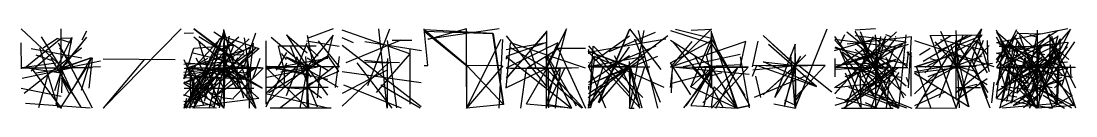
# Model space of a CAD drawing. Header units: metres. Extents: x 0 to 158, y 0 to 6.
# Drawn here: x 78.3 to 158, y 0 to 6 of the extents above; entities that cross this region are included whole.
import ezdxf

# ---------------------------------------------------------------- set-up
doc = ezdxf.new("R2010")
doc.units = ezdxf.units.M

msp = doc.modelspace()

# ---------------------------------------------------------------- linework, layer by layer
at = {"layer": 'MCD_Layer_0'}
for p, q in [((78.306751, 6), (81.450155, 3.050115)), ((81.339375, 3.1037), (81.339375, 5.994169)), ((83.240502, 5.825639), (82.885209, 5.138653)), ((90.38982, 6), (84.506751, 0)), ((90.627797, 5.68279), (91.332255, 5.694618)), ((93.617586, 5.677062), (91.332255, 0.017556)), ((91.352398, 6), (95.137291, 3.112405)), ((94.374528, 3.75939), (91.364318, 6)), ((93.623315, 5.852622), (92.121167, 0.503026)), ((92.866374, 5.765027), (95.137291, 4.275075)), ((93.617586, 5.638808), (93.623315, 5.955001)), ((95.137106, 0.744745), (93.623315, 5.904366)), ((93.63505, 5.798291), (93.634958, 1.855671)), ((96.003357, 5.68279), (95.112897, 3.033587)), ((101.871143, 6), (99.919215, 5.269767)), ((107.679215, 4.106163), (102.566691, 5.907707)), ((104.500156, 1.71509), (106.163625, 6)), ((105.964125, 0), (105.32433, 5.986547)), ((109.015351, 3.215258), (108.746876, 6)), ((111.993547, 3.196722), (108.746876, 5.933076)), ((108.746876, 5.83074), (111.962036, 3.196722)), ((108.746876, 5.83074), (113.959988, 5.658163)), ((113.947501, 5.658163), (108.753022, 5.933076)), ((114.405039, 6), (109.015351, 5.213209)), ((111.943598, 5.993854), (109.015351, 5.200722)), ((111.943598, 3.246671), (111.943598, 5.993854)), ((114.746876, 0.268475), (113.947598, 5.658163)), ((113.960085, 5.658163), (114.746876, 0.268475)), ((117.974269, 5.699275), (114.952512, 2.26879)), ((117.979905, 5.79037), (114.964338, 2.26879)), ((117.979998, 0.314491), (119.50552, 6)), ((119.493694, 6), (117.979998, 3.027393)), ((119.50552, 6), (117.979998, 3.027393)), ((117.991361, 5.83638), (117.991638, 1.58733)), ((121.92609, 0.454668), (124.269627, 5.959004)), ((124.269627, 5.959004), (121.943972, 0.454668)), ((122.711295, 4.28691), (126.229836, 5.740991)), ((124.26373, 6), (126.619442, 2.920623)), ((124.26373, 0), (125.373956, 5.862173)), ((126.394772, 0.005992), (124.942593, 5.862173)), ((127.352641, 5.868826), (130.449415, 4.879158)), ((130.44365, 6), (127.538534, 3.11473)), ((130.44951, 5.277123), (127.739832, 5.943863)), ((130.461607, 5.942162), (128.91303, 5.874023)), ((130.44365, 1.693548), (130.448848, 5.837733)), ((130.44365, 5.695691), (130.461512, 5.277123)), ((130.44951, 5.700416), (130.449415, 5.277123)), ((130.44951, 5.695691), (132.396996, 0)), ((136.779207, 0), (139.194518, 6)), ((140.668986, 5.77972), (143.988786, 3.08533)), ((140.79341, 2.315384), (144.430944, 5.779814)), ((142.901858, 3.07941), (141.28998, 5.823419)), ((142.835511, 6), (141.295712, 5.902735)), ((141.680733, 5.788648), (143.605458, 1.121981)), ((147.74135, 5.824806), (148.918476, 3.138747)), ((148.912441, 5.885151), (149.162254, 0.0182)), ((148.91838, 0), (150.880193, 6)), ((148.961484, 3.138747), (150.874158, 6)), ((155.12587, 3.079989), (151.973694, 5.745653)), ((151.973694, 5.745653), (154.301544, 1.870195)), ((157.369502, 6), (151.979521, 4.94304)), ((152.954049, 3.684275), (151.979615, 5.905818)), ((156.599504, 5.847354), (152.172021, 3.079989)), ((152.184052, 3.383683), (153.51961, 5.955071)), ((153.519516, 5.795563), (156.984503, 2.472695)), ((153.51961, 5.676661), (155.264041, 5.614249)), ((155.053682, 5.637936), (154.289513, 1.870195)), ((155.053682, 3.448444), (155.071259, 5.909954)), ((155.12587, 3.079989), (155.053682, 5.637936)), ((155.053682, 4.619983), (156.016743, 5.600338)), ((157.562001, 5.968418), (155.059604, 3.079989)), ((155.071353, 1.177178), (155.071447, 5.662938)), ((155.906488, 5.588307), (157.942112, 1.545916)), ((156.599598, 4.043049), (157.574032, 5.968418)), ((78.330444, 2.979593), (78.312397, 4.944949)), ((78.578288, 3.050207), (81.339375, 5.283398)), ((79.828801, 5.394364), (81.345205, 3.032623)), ((79.970585, 4.566427), (81.048218, 5.289136)), ((82.125202, 5.324675), (81.004535, 3.038361)), ((81.004535, 5.289136), (82.125202, 4.945597)), ((81.114575, 4.945412), (83.674461, 0.029523)), ((83.252348, 5.36771), (81.203051, 2.807823)), ((81.339375, 5.283398), (82.125202, 5.324675)), ((83.252163, 5.36771), (81.345205, 3.032623)), ((82.127053, 5.352162), (81.724191, 3.316469)), ((93.623223, 5.552691), (90.595549, 2.228136)), ((93.623408, 5.413537), (90.595549, 0.037976)), ((90.595641, 0.929822), (94.380164, 5.049942)), ((90.595641, 1.898729), (95.894048, 4.799815)), ((90.797998, 0.005729), (93.323939, 5.304227)), ((95.13147, 2.175375), (91.364225, 5.366597)), ((91.742604, 5.428967), (93.623408, 4.253915)), ((91.742789, 5.005683), (93.244937, 0.171957)), ((92.866466, 4.105706), (94.392084, 5.049942)), ((93.617586, 5.413537), (96.272611, 4.523077)), ((93.664895, 3.027766), (93.617586, 4.94359)), ((93.623223, 5.000416), (93.623315, 2.141003)), ((93.623315, 5.100485), (93.634958, 3.027766)), ((93.623315, 4.970848), (93.63505, 0.461908)), ((94.013521, 5.450219), (93.623408, 3.027766)), ((94.013613, 5.444768), (93.623408, 3.027766)), ((94.001786, 5.444768), (93.623408, 3.027766)), ((94.758543, 5.367244), (93.623408, 4.420051)), ((93.623408, 3.442088), (95.527496, 5.232802)), ((95.639762, 2.276646), (95.182382, 5.316147)), ((95.639762, 3.033587), (95.850342, 4.925757)), ((96.795635, 5.092951), (96.795825, 0.309784)), ((97.186058, 5.372806), (99.919215, 3.073633)), ((98.351515, 5.557056), (99.919119, 4.172844)), ((98.357234, 0.951944), (99.919119, 4.937487)), ((98.357425, 5.555817), (99.919215, 3.12339)), ((99.863454, 5.093428), (102.318185, 4.691089)), ((101.883248, 5.528365), (99.919215, 3.12339)), ((99.919215, 5.489666), (100.309543, 3.415731)), ((100.745243, 5.093618), (102.318185, 3.129395)), ((101.474905, 3.955423), (101.883439, 5.528365)), ((103.421003, 4.935134), (102.553446, 5.322661)), ((106.978308, 5.132339), (102.84211, 3.423715)), ((108.546876, 4.346021), (104.262071, 5.008239)), ((105.964125, 5.125873), (106.653039, 0.019814)), ((106.341328, 5.132339), (107.825842, 5.132339)), ((111.943598, 0), (114.577616, 5.213112)), ((114.405039, 0.006146), (114.679953, 5.200624)), ((114.946876, 5.460635), (117.991823, 1.648861)), ((118.845403, 4.937068), (114.946969, 3.033214)), ((114.946969, 1.519517), (115.262014, 4.925242)), ((114.95205, 4.435212), (117.979998, 4.963953)), ((117.991823, 4.958594), (114.952604, 3.898526)), ((120.946876, 3.033121), (115.261367, 4.937068)), ((117.974269, 4.926905), (117.979998, 3.973454)), ((117.974269, 3.027393), (118.846881, 4.925242)), ((121.152869, 4.22708), (127.009049, 5.247895)), ((124.26373, 5.454494), (121.576052, 3.524533)), ((127.146876, 5.472566), (124.0675, 3.122751)), ((126.607362, 0.429176), (124.671409, 5.213653)), ((130.516231, 3.096774), (127.346876, 5.115234)), ((133.042567, 5.05012), (127.346876, 3.102728)), ((128.963686, 5.038117), (127.346876, 3.102728)), ((133.047292, 5.038023), (127.346876, 3.102728)), ((127.352736, 3.43142), (130.44951, 5.116463)), ((130.44365, 1.548387), (127.539101, 5.038117)), ((128.901217, 1.616148), (130.461607, 5.277123)), ((130.461607, 4.879158), (130.062224, 4.000347)), ((130.461512, 4.879158), (130.449321, 3.096774)), ((130.44951, 5.277123), (130.44951, 3.096774)), ((130.44951, 4.879158), (132.96545, 0.962733)), ((133.35283, 0.191658), (130.461607, 5.277123)), ((132.623999, 3.102634), (133.047292, 5.038023)), ((133.559021, 3.117193), (133.97394, 5.077687)), ((136.848589, 3.220284), (134.357901, 5.487298)), ((136.791786, 3.220284), (134.357901, 5.487298)), ((134.76653, 4.850966), (138.389447, 1.674512)), ((136.773114, 4.830426), (135.227342, 0.823645)), ((136.773114, 3.295759), (136.773114, 4.830426)), ((139.750275, 4.35429), (142.835417, 5.259844)), ((144.904208, 4.829433), (139.750275, 1.545625)), ((145.292893, 4.817404), (139.750275, 3.08533)), ((140.525954, 4.361056), (139.756195, 5.429283)), ((139.756195, 5.222911), (144.387245, 4.60436)), ((144.579708, 0), (139.756195, 5.153933)), ((139.756195, 1.079128), (143.232466, 4.941265)), ((140.141028, 4.757072), (140.526048, 5.569683)), ((140.570687, 0.005827), (142.672557, 5.406729)), ((145.555556, 5.394888), (140.702535, 4.829433)), ((140.872256, 3.470163), (145.168845, 5.009961)), ((145.157004, 1.659243), (141.295806, 4.93713)), ((141.2959, 5.501269), (145.157098, 5.013908)), ((141.680733, 5.438211), (142.835605, 3.07941)), ((141.680827, 1.117282), (143.617393, 5.447514)), ((142.829685, 5.231369), (142.835417, 5.538765)), ((142.829685, 5.388967), (142.938321, 3.097265)), ((144.375216, 5.29922), (142.835511, 3.448642)), ((143.220437, 5.41857), (142.835605, 3.07941)), ((145.144881, 3.188046), (142.84754, 5.239357)), ((142.901858, 3.07941), (143.599537, 5.20515)), ((143.599537, 5.562917), (144.002319, 5.430881)), ((144.354635, 5.394888), (144.409048, 5.406823)), ((145.139242, 5.542618), (144.567679, 0)), ((145.332269, 1.545531), (145.54879, 5.394888)), ((145.773694, 5.106499), (151.773694, 3.144686)), ((149.800674, 5.498843), (146.43903, 3.536934)), ((146.564319, 2.674181), (148.930545, 4.790977)), ((150.487658, 5.109852), (146.564415, 3.080892)), ((146.950724, 5.500279), (150.892358, 5.555548)), ((146.956759, 5.500279), (148.930641, 0)), ((148.986006, 3.138747), (147.343067, 5.006785)), ((147.353125, 4.726225), (148.516937, 5.498747)), ((150.096368, 5.498843), (147.558971, 4.321621)), ((149.431511, 5.498843), (147.644317, 0.79053)), ((147.735411, 5.201424), (150.880097, 4.447581)), ((148.986006, 3.138747), (148.520098, 4.812242)), ((148.854586, 5.106308), (151.329242, 1.183065)), ((148.912441, 4.708121), (150.880959, 5.498651)), ((148.912441, 3.212312), (148.912441, 5.100465)), ((150.880001, 5.555548), (148.918476, 3.138747)), ((150.975118, 5.106403), (150.221274, 3.144782)), ((150.487849, 5.107265), (151.272345, 4.02698)), ((151.446007, 2.752343), (150.585935, 5.511008)), ((151.273973, 5.118664), (151.329242, 3.144782)), ((151.973694, 4.171163), (156.804035, 4.915688)), ((151.979521, 3.669048), (153.519516, 5.566407)), ((151.979615, 1.764828), (153.326922, 5.36902)), ((152.942018, 3.684275), (151.979615, 5.359432)), ((151.979615, 3.427672), (152.942018, 5.149732)), ((155.637008, 4.028668), (151.979615, 4.94304)), ((152.181984, 4.81831), (157.21648, 3.08591)), ((152.237158, 4.830341), (157.21648, 3.08591)), ((153.519516, 5.050757), (152.376551, 0.464517)), ((152.438211, 3.085816), (156.61304, 5.407839)), ((152.749613, 0.492903), (153.712015, 4.932888)), ((156.587567, 0.775919), (152.949537, 4.81831)), ((153.338954, 5.36902), (155.059604, 3.079989)), ((157.369502, 4.977441), (153.519516, 4.531535)), ((153.51961, 5.050757), (154.109045, 4.387724)), ((153.723952, 5.501457), (155.059604, 1.985337)), ((154.283685, 0.20829), (156.792004, 5.242786)), ((156.611536, 4.90845), (154.289513, 0.788232)), ((157.879512, 5.02284), (154.446389, 0.005828)), ((154.493761, 5.543942), (155.059604, 5.370242)), ((155.053682, 4.063446), (156.792004, 4.915688)), ((155.059416, 4.939186), (155.059416, 2.188458)), ((156.599504, 5.467243), (155.45654, 1.182818)), ((156.014769, 3.085816), (156.03714, 5.395808)), ((156.03714, 4.81831), (156.889381, 3.08591)), ((157.973694, 0.005828), (156.144856, 5.407839)), ((156.144856, 4.830341), (156.889381, 3.08591)), ((156.593677, 0.263465), (156.804035, 5.242786)), ((157.381533, 4.977441), (156.599504, 3.535483)), ((78.545804, 1.142972), (82.880489, 4.554765)), ((82.885209, 3.780043), (79.070645, 4.477303)), ((80.610742, 4.105073), (79.070645, 2.791165)), ((80.610742, 3.595595), (79.449723, 4.008453)), ((81.097916, 0.02943), (79.723944, 4.55458)), ((82.315204, 3.062146), (81.223319, 4.55458)), ((81.339375, 3.1037), (81.339375, 4.572627)), ((90.58982, 2.228136), (91.352398, 4.525479)), ((90.755678, 3.033495), (95.690305, 4.559021)), ((91.263417, 1.152876), (96.018788, 4.547471)), ((95.822622, 3.033587), (91.301116, 4.168723)), ((91.364318, 4.525479), (94.380349, 4.754909)), ((91.730869, 0.598291), (95.149026, 4.201063)), ((96.284438, 4.523077), (91.731054, 0.598291)), ((93.623408, 4.253915), (92.499638, 0.045461)), ((92.860645, 4.105706), (95.149026, 4.021806)), ((93.617586, 3.098729), (93.617586, 4.541649)), ((93.68855, 3.027766), (93.617586, 4.253915)), ((93.68855, 3.027766), (93.617586, 4.253915)), ((93.63505, 1.818619), (93.623223, 4.420051)), ((93.623315, 4.472534), (95.893955, 0.349919)), ((93.664895, 3.027766), (94.374528, 4.754909)), ((94.864895, 3.411966), (96.034588, 4.547471)), ((98.35752, 4.205252), (97.576577, 2.874704)), ((98.131616, 3.129299), (97.759398, 4.703099)), ((100.587777, 4.690994), (97.77055, 4.690994)), ((98.35752, 3.678047), (97.967001, 4.128426)), ((99.282203, 3.129299), (98.648908, 4.690899)), ((99.91321, 4.685084), (100.745243, 3.1415)), ((99.91321, 4.685084), (100.745243, 3.922347)), ((99.91321, 4.685084), (100.745243, 3.922347)), ((99.91321, 4.685084), (100.745243, 3.1415)), ((108.527062, 0.094275), (102.566691, 4.734905)), ((107.679215, 4.111586), (105.116279, 1.194598)), ((107.67275, 4.431432), (107.679215, 0.295234)), ((117.974269, 3.027393), (115.261367, 4.558644)), ((116.534207, 3.044855), (118.92033, 4.546264)), ((117.215666, 3.033029), (116.732842, 4.558551)), ((120.25045, 0.148561), (117.991823, 4.074619)), ((118.845403, 4.558644), (120.946876, 0.005728)), ((118.846881, 4.546818), (120.946876, 4.546818)), ((121.146876, 0.193091), (124.269532, 4.634474)), ((124.31243, 3.116853), (121.146876, 4.275591)), ((121.146876, 4.274449), (125.061016, 0.00019)), ((124.269627, 3.080138), (121.152678, 4.275591)), ((121.164854, 4.439956), (121.152774, 4.119881)), ((121.164759, 4.704482), (124.269627, 1.147513)), ((121.482455, 4.693067), (121.191297, 0.005897)), ((125.266758, 0.797286), (121.545329, 4.681178)), ((126.244199, 4.693353), (122.540272, 3.122751)), ((132.623999, 4.070376), (128.309042, 3.11473)), ((130.461607, 2.453093), (130.062318, 4.000347)), ((136.773114, 0.017788), (136.454899, 4.031448)), ((136.773114, 4.145153), (136.791786, 0)), ((136.779207, 3.220284), (137.578185, 4.039507)), ((136.779305, 4.145153), (136.791786, 0)), ((139.756101, 1.119726), (142.835511, 4.424208)), ((145.157004, 3.318391), (139.756195, 4.533972)), ((142.829685, 4.234189), (139.781193, 3.097265)), ((139.787114, 4.636782), (143.403879, 3.085236)), ((139.951102, 3.085236), (142.211134, 4.636782)), ((141.674906, 0.910347), (140.153057, 4.441124)), ((142.829685, 0.769852), (140.279736, 4.240015)), ((140.316951, 4.252044), (143.641451, 1.930552)), ((141.295806, 4.466028), (142.450585, 3.405789)), ((143.168469, 2.31529), (141.759297, 4.624941)), ((144.284247, 4.636876), (142.475019, 0.005827)), ((142.829685, 0), (144.973186, 4.63697)), ((145.313192, 4.252044), (145.181155, 3.08533)), ((145.192433, 4.252044), (145.548226, 3.855183)), ((145.524168, 0.918711), (145.529995, 4.238511)), ((148.410134, 4.125449), (145.8986, 0.005939)), ((148.912441, 4.119606), (145.8986, 3.156947)), ((145.8986, 3.144686), (148.912441, 4.119606)), ((146.956759, 4.518463), (146.171976, 4.018168)), ((148.912441, 3.18779), (148.912441, 4.119606)), ((148.918476, 3.997286), (149.702875, 3.655997)), ((149.8933, 0.124906), (148.930641, 4.570092)), ((150.095314, 4.675458), (151.272536, 2.679162)), ((150.343786, 3.536934), (151.429723, 4.726321)), ((155.12587, 3.079989), (151.973694, 4.171163)), ((151.979615, 0.733152), (155.252009, 4.613873)), ((151.986101, 0.775825), (152.466597, 4.625811)), ((152.761926, 4.252843), (151.986101, 3.085816)), ((155.059604, 4.639346), (152.184052, 4.660024)), ((153.260281, 4.625717), (152.237158, 0.017859)), ((152.521772, 1.750352), (156.906582, 4.625905)), ((155.053682, 0), (152.706845, 4.240812)), ((155.053682, 3.08591), (153.257273, 4.060344)), ((155.422138, 4.63756), (153.822082, 3.085722)), ((153.959031, 1.36526), (157.342713, 4.625905)), ((154.097014, 4.387724), (155.059604, 3.079989)), ((156.804035, 4.196823), (154.289607, 0.788232)), ((154.301544, 4.041075), (155.05951, 1.985337)), ((155.053682, 4.619983), (156.016743, 3.097848)), ((155.053682, 3.152176), (155.053682, 4.619983)), ((155.053682, 3.152176), (155.053682, 4.619983)), ((155.053682, 4.619983), (157.821048, 0.198327)), ((155.12587, 3.079989), (155.053682, 4.063446)), ((155.264041, 4.613873), (155.059604, 3.079989)), ((156.611254, 4.043049), (155.071541, 3.052167)), ((156.361418, 4.625905), (157.440937, 3.675345)), ((80.965942, 3.394024), (78.383659, 3.057611)), ((82.855686, 0.08135), (80.586957, 3.778563)), ((83.59015, 3.818451), (81.356959, 3.032623)), ((81.386759, 3.032623), (83.59015, 3.818451)), ((82.103176, 3.124801), (84.306751, 3.570422)), ((83.59015, 3.818451), (82.115115, 1.302803)), ((82.873178, 1.359812), (83.595888, 3.818451)), ((83.445404, 1.52205), (83.701115, 3.79661)), ((84.506751, 3.727007), (89.945205, 3.675243)), ((87.621603, 3.714759), (84.506751, 0)), ((90.595457, 0.237099), (93.623223, 3.581058)), ((90.595549, 3.687503), (92.109432, 0.208177)), ((93.623315, 3.442088), (90.607376, 3.290275)), ((90.761777, 3.423793), (96.034588, 3.033587)), ((91.109294, 3.033495), (92.422946, 3.790344)), ((93.617586, 0), (91.519642, 3.790344)), ((93.617586, 2.270825), (94.695526, 3.802264)), ((93.617586, 3.098729), (93.617586, 3.784708)), ((93.617586, 3.098729), (93.617586, 3.784708)), ((93.617586, 3.630769), (93.623315, 0.273227)), ((93.635142, 3.581058), (93.62313, 3.027766)), ((93.623223, 0.742342), (93.623315, 3.801894)), ((93.623223, 2.368676), (93.623223, 3.365858)), ((93.623315, 3.78286), (93.634958, 0.165858)), ((93.634773, 3.630769), (93.623315, 0.273227)), ((93.63505, 3.433957), (94.391899, 3.75939)), ((94.843736, 3.423701), (96.04004, 0.005821)), ((95.389635, 3.790529), (95.344729, 0.774498)), ((95.829183, 2.288381), (96.354847, 3.790529)), ((96.78982, 1.134383), (99.5286, 3.495607)), ((98.357425, 3.40067), (96.79573, 0.07492)), ((96.795825, 2.953437), (101.480719, 3.790522)), ((97.024684, 1.177181), (101.50045, 3.910242)), ((99.962013, 3.12339), (98.351515, 3.865442)), ((98.357329, 3.865442), (99.919119, 3.12339)), ((102.261662, 1.57666), (98.357425, 3.797957)), ((100.694057, 0.072442), (99.138272, 3.891655)), ((99.783196, 3.909956), (100.008147, 0.006005)), ((99.986414, 3.12339), (99.91321, 3.328324)), ((99.91321, 3.245397), (99.92541, 3.12339)), ((99.91321, 3.147791), (99.91321, 3.245397)), ((99.91321, 3.245397), (99.92541, 3.12339)), ((99.91321, 3.147791), (99.91321, 3.245397)), ((99.91321, 3.245397), (99.92541, 3.12339)), ((99.91321, 3.147791), (99.91321, 3.245397)), ((99.91321, 3.245397), (99.92541, 3.12339)), ((99.91321, 3.245397), (99.92541, 3.12339)), ((99.91321, 3.147791), (99.91321, 3.245397)), ((99.91321, 3.196594), (99.91321, 3.12339)), ((100.035217, 3.13559), (99.91321, 3.196594)), ((99.91321, 3.196594), (99.91321, 1.561695)), ((99.91321, 3.196594), (99.91321, 3.12339)), ((100.035217, 3.13559), (99.91321, 3.196594)), ((99.91321, 3.147791), (99.91321, 3.196594)), ((100.035217, 3.13559), (99.91321, 3.196594)), ((99.91321, 3.196594), (99.91321, 3.12339)), ((99.91321, 3.196594), (99.92541, 3.12339)), ((101.49292, 2.823518), (99.919119, 3.778131)), ((99.986414, 3.12339), (101.474905, 3.955423)), ((101.48091, 3.955423), (102.273862, 2.778528)), ((102.059587, 1.567604), (102.345637, 3.910242)), ((106.044217, 3.417249), (102.546876, 0.142142)), ((103.656689, 3.42361), (106.308582, 0.006466)), ((106.044217, 3.417249), (104.255501, 3.616748)), ((104.275211, 3.515591), (105.970591, 3.417249)), ((105.964125, 3.550735), (105.977474, 3.417249)), ((105.964125, 3.443946), (105.964125, 3.550735)), ((105.964125, 3.550735), (105.977474, 3.417249)), ((106.097611, 3.430598), (105.964125, 3.497341)), ((105.964125, 3.497341), (105.964125, 0)), ((106.044217, 3.430598), (105.964125, 3.470643)), ((106.062467, 3.423715), (105.964125, 3.443946)), ((106.892898, 3.423819), (105.964125, 3.443946)), ((105.970487, 3.761706), (105.970591, 3.417249)), ((105.970591, 3.417249), (105.990822, 3.417249)), ((105.970591, 3.417249), (105.990822, 3.417249)), ((105.977474, 3.417249), (106.044217, 3.417249)), ((105.990822, 3.417249), (106.097611, 3.430598)), ((109.015351, 3.202771), (108.746876, 3.202868)), ((111.943598, 3.271645), (111.956085, 3.196722)), ((111.943598, 3.221697), (111.943598, 3.271645)), ((111.943598, 3.271645), (111.956085, 3.196722)), ((111.943598, 3.221697), (111.943598, 3.271645)), ((112.018521, 3.209209), (111.943598, 3.246671)), ((112.018521, 3.209209), (111.943598, 3.246671)), ((111.943598, 3.246671), (111.943598, 0)), ((114.405039, 3.202868), (111.943598, 3.221697)), ((114.405039, 3.202868), (111.943598, 3.221697)), ((114.577616, 3.21516), (111.943598, 3.196722)), ((114.679953, 3.202673), (111.943598, 0)), ((111.949549, 3.196722), (111.943598, 3.196722)), ((111.949744, 3.196722), (111.968573, 3.196722)), ((111.962134, 0), (111.949744, 3.196722)), ((111.949744, 3.196722), (111.968573, 3.196722)), ((111.956085, 3.196722), (111.993547, 3.196722)), ((111.968573, 3.196722), (112.018521, 3.209209)), ((111.968573, 3.196722), (112.018521, 3.209209)), ((111.993547, 3.196722), (114.74073, 0.268475)), ((114.96443, 3.968003), (114.952604, 3.709591)), ((114.952697, 3.898526), (119.883944, 0.000092)), ((118.021572, 3.027393), (117.974269, 3.900005)), ((118.045224, 3.027393), (117.974269, 3.203486)), ((117.979905, 3.973454), (117.979443, 2.802704)), ((117.991731, 3.973454), (117.979443, 3.027393)), ((117.979998, 3.973454), (117.979443, 3.027393)), ((119.872118, 0.000092), (117.98009, 3.900005)), ((124.336781, 3.116853), (121.146876, 3.18981)), ((121.60221, 3.914139), (121.147066, 0.005992)), ((125.421326, 3.914139), (121.147066, 3.122846)), ((125.422467, 3.901964), (121.147066, 0.785206)), ((121.601544, 3.901964), (121.147066, 3.122846)), ((121.152774, 1.97343), (124.269532, 3.978725)), ((121.152774, 3.47022), (121.152774, 3.452528)), ((126.870366, 1.564419), (121.60221, 3.914139)), ((126.360529, 3.902059), (121.607251, 1.966106)), ((125.04884, 0.202318), (123.112982, 3.966835)), ((124.26373, 3.238606), (124.275905, 3.116853)), ((124.26373, 3.141204), (124.26373, 3.238606)), ((124.26373, 3.141204), (124.26373, 3.238606)), ((124.26373, 3.238606), (124.275905, 3.116853)), ((124.26373, 3.141204), (124.26373, 3.238606)), ((124.385482, 3.129029), (124.26373, 3.189905)), ((124.26373, 3.189905), (124.26373, 0)), ((124.385482, 3.129029), (124.26373, 3.189905)), ((124.26373, 3.189905), (124.275905, 3.116853)), ((124.385482, 3.129029), (124.26373, 3.189905)), ((124.26373, 3.189905), (124.26373, 0)), ((124.385482, 3.129029), (124.26373, 3.189905)), ((124.26373, 3.189905), (124.275905, 3.116853)), ((124.26373, 3.141204), (124.26373, 3.189905)), ((124.281422, 1.270312), (124.269532, 3.537279)), ((128.901028, 1.021799), (127.352641, 3.43142)), ((128.963686, 3.102634), (132.623999, 3.296182)), ((131.348451, 0.005859), (129.205338, 3.876733)), ((130.44365, 3.145161), (130.44365, 3.290323)), ((130.44365, 3.217742), (130.455747, 3.096774)), ((130.44365, 3.120968), (130.44365, 3.217742)), ((130.44365, 3.217742), (130.455747, 3.096774)), ((130.44365, 3.217742), (130.455747, 3.096774)), ((130.44365, 3.217742), (130.455747, 3.096774)), ((130.44365, 3.120968), (130.44365, 3.217742)), ((130.449415, 2.378056), (130.449321, 3.281061)), ((132.623999, 3.876827), (133.289606, 0.017956)), ((133.55283, 3.226475), (136.773114, 3.245442)), ((133.55283, 3.226475), (136.773114, 3.245442)), ((133.55283, 3.226475), (136.773114, 3.245442)), ((133.55283, 2.421404), (133.887654, 3.226377)), ((133.570618, 2.902069), (136.779207, 3.220284)), ((138.403796, 1.616333), (133.886376, 3.238956)), ((134.357901, 1.004668), (136.791786, 3.220284)), ((136.823431, 3.220284), (134.357901, 1.004668)), ((134.363896, 3.503612), (136.779305, 3.220284)), ((138.389349, 1.674512), (134.376475, 3.503612)), ((134.557498, 3.226377), (136.773114, 3.220284)), ((134.557498, 3.226377), (136.773114, 3.220284)), ((135.227342, 0.811066), (137.056442, 3.629011)), ((136.848589, 3.220284), (135.968043, 0.334824)), ((135.974136, 0.131296), (136.779207, 3.220284)), ((136.773114, 3.220284), (136.773114, 3.640607)), ((136.773114, 3.346076), (136.785693, 3.220284)), ((136.773114, 3.245442), (136.773114, 3.346076)), ((136.773114, 3.346076), (136.785693, 3.220284)), ((136.898906, 3.232863), (136.773114, 3.295759)), ((136.898906, 3.232863), (136.773114, 3.295759)), ((136.773114, 3.295759), (136.773114, 3.220284)), ((136.773114, 3.245442), (136.773114, 3.295759)), ((136.773114, 3.295759), (136.785693, 3.220284)), ((136.773114, 3.245442), (136.773114, 3.295759)), ((136.848589, 3.232863), (136.773114, 3.270601)), ((136.773114, 3.270601), (136.773114, 0.805071)), ((139.040128, 3.238956), (136.773114, 3.220284)), ((136.773114, 3.220284), (137.697983, 3.226377)), ((139.040128, 3.226377), (136.773114, 0.805071)), ((136.791786, 3.220284), (136.773114, 3.220284)), ((136.779305, 3.220284), (137.193437, 3.942902)), ((136.779305, 3.220284), (136.798273, 3.220284)), ((136.779305, 3.220284), (136.798273, 3.220284)), ((136.779305, 3.220284), (136.798273, 3.220284)), ((136.785693, 3.220284), (136.848589, 3.220284)), ((136.785693, 3.220284), (136.823431, 3.220284)), ((136.798273, 3.220284), (136.898906, 3.232863)), ((136.798273, 3.220284), (136.898906, 3.232863)), ((136.798273, 3.220284), (136.848589, 3.232863)), ((137.056442, 3.226475), (139.550275, 1.226279)), ((138.630517, 3.226475), (137.697983, 3.226377)), ((139.756007, 3.282492), (142.847446, 3.43276)), ((139.76813, 3.756884), (139.756195, 2.370454)), ((144.375216, 3.69251), (140.525954, 2.373649)), ((140.526048, 0.529462), (143.99029, 3.23588)), ((142.829685, 1.924631), (140.867557, 3.867118)), ((142.835605, 0.752467), (141.295806, 3.742693)), ((141.307835, 3.40889), (142.835605, 3.07941)), ((142.901858, 3.07941), (142.059832, 3.904896)), ((142.901858, 3.07941), (142.059832, 3.434358)), ((142.829685, 3.151583), (142.829685, 3.849262)), ((142.829685, 3.199699), (142.841714, 3.07941)), ((142.829685, 3.103468), (142.829685, 3.199699)), ((142.829685, 3.199699), (142.841714, 3.07941)), ((142.829685, 3.103468), (142.829685, 3.199699)), ((142.829685, 3.199699), (142.841714, 3.07941)), ((142.829685, 3.103468), (142.829685, 3.199699)), ((142.829685, 3.199699), (142.841714, 3.07941)), ((142.829685, 3.103468), (142.829685, 3.199699)), ((142.829685, 3.103468), (142.829685, 3.199699)), ((142.829685, 3.199699), (142.841714, 3.07941)), ((142.829685, 3.103468), (142.829685, 3.199699)), ((142.829685, 3.199699), (142.841714, 3.07941)), ((142.835511, 3.688093), (142.835511, 3.07941)), ((144.387057, 3.653604), (142.835511, 3.07941)), ((143.627824, 3.855183), (144.955425, 0.775679)), ((144.989632, 3.86693), (144.864832, 3.097265)), ((145.773694, 2.777247), (149.322793, 3.379173)), ((151.664784, 3.38856), (145.791893, 2.636441)), ((150.870997, 3.941538), (146.7944, 2.359999)), ((146.956759, 3.757627), (147.349006, 3.657817)), ((148.550941, 3.549099), (149.152866, 3.144782)), ((148.912441, 3.212312), (148.912441, 3.923434)), ((148.912441, 3.261355), (148.924702, 3.138747)), ((148.912441, 3.163269), (148.912441, 3.261355)), ((148.912441, 3.261355), (148.924702, 3.138747)), ((148.912441, 3.163269), (148.912441, 3.261355)), ((148.912441, 3.261355), (148.924702, 3.138747)), ((148.912441, 3.163269), (148.912441, 3.261355)), ((149.035048, 3.151008), (148.912441, 3.212312)), ((149.035048, 3.151008), (148.912441, 3.212312)), ((148.912441, 3.163269), (148.912441, 3.212312)), ((148.912441, 3.212312), (148.924702, 3.138747)), ((149.035048, 3.151008), (148.912441, 3.212312)), ((148.912441, 3.212312), (148.912441, 3.138747)), ((148.912441, 3.212312), (148.924702, 3.138747)), ((148.912441, 3.163269), (148.912441, 3.212312)), ((148.912441, 3.18779), (148.912441, 0.784687)), ((148.986006, 3.151008), (148.912441, 3.18779)), ((148.986006, 3.151008), (148.912441, 3.18779)), ((151.284701, 0.778365), (150.09541, 3.725059)), ((151.979521, 1.286587), (156.59941, 3.932794)), ((156.022007, 3.449008), (151.979615, 1.260457)), ((151.991553, 3.669048), (155.05951, 0.548078)), ((155.053682, 0), (152.706845, 3.278316)), ((152.761926, 3.290347), (156.587567, 3.08591)), ((153.004712, 1.557853), (152.820108, 3.855814)), ((157.333126, 3.470815), (153.156512, 3.085816)), ((155.422702, 3.855908), (153.166099, 2.135351)), ((154.097014, 3.795751), (153.51961, 1.229627)), ((154.109045, 3.795751), (155.059604, 1.031018)), ((154.963166, 0.010715), (156.599598, 3.932794)), ((155.12587, 3.079989), (155.053682, 3.448444)), ((155.053682, 3.448444), (156.611254, 1.848388)), ((155.12587, 3.079989), (155.053682, 3.448444)), ((155.053682, 3.200301), (155.065714, 3.079989)), ((155.053682, 3.104051), (155.053682, 3.200301)), ((155.053682, 3.200301), (155.065714, 3.079989)), ((155.053682, 3.104051), (155.053682, 3.200301)), ((155.053682, 3.200301), (155.065714, 3.079989)), ((155.053682, 3.104051), (155.053682, 3.200301)), ((155.053682, 3.200301), (155.065714, 3.079989)), ((155.053682, 3.104051), (155.053682, 3.200301)), ((155.053682, 3.200301), (155.065714, 3.079989)), ((155.053682, 3.104051), (155.053682, 3.200301)), ((155.053682, 3.200301), (155.065714, 3.079989)), ((155.053682, 3.104051), (155.053682, 3.200301)), ((155.053682, 3.200301), (155.065714, 3.079989)), ((155.053682, 3.104051), (155.053682, 3.200301)), ((155.053682, 3.200301), (155.065714, 3.079989)), ((155.053682, 3.104051), (155.053682, 3.200301)), ((155.053682, 3.200301), (155.065714, 3.079989)), ((155.053682, 3.104051), (155.053682, 3.200301)), ((155.053682, 3.200301), (155.065714, 3.079989)), ((157.5401, 3.278316), (157.587943, 2.315913)), ((78.306751, 3.038454), (81.339375, 3.056316)), ((78.388101, 2.280205), (82.085314, 3.038454)), ((81.339375, 2.653545), (78.578288, 3.050207)), ((81.356866, 0), (79.09443, 3.049745)), ((81.98712, 3.062146), (79.457127, 2.659191)), ((80.336151, 2.517129), (79.615662, 0.017307)), ((79.818158, 3.038361), (81.339375, 3.056316)), ((81.410452, 3.032623), (80.818143, 1.308911)), ((80.960297, 0.271537), (81.356959, 3.032623)), ((81.877173, 3.050115), (81.159831, 3.014669)), ((81.286344, 0.005645), (83.251701, 3.038454)), ((81.339375, 3.151085), (81.351221, 3.032623)), ((81.339375, 3.056316), (81.339375, 3.151085)), ((81.339375, 3.151085), (81.351221, 3.032623)), ((81.339375, 3.056316), (81.339375, 3.151085)), ((81.339375, 3.151085), (81.351221, 3.032623)), ((81.457836, 3.044469), (81.339375, 3.1037)), ((81.339375, 3.056316), (81.339375, 3.1037)), ((81.339375, 3.1037), (81.351221, 3.032623)), ((81.339375, 3.1037), (81.339375, 2.890469)), ((81.457836, 3.044469), (81.339375, 3.1037)), ((81.339375, 3.056316), (81.339375, 3.1037)), ((81.410452, 3.044469), (81.339375, 3.080008)), ((81.339375, 3.080008), (81.339375, 2.653545)), ((81.410452, 3.044469), (81.339375, 3.080008)), ((83.674461, 3.038454), (81.339375, 3.056316)), ((81.700776, 3.038454), (81.339375, 3.056316)), ((82.125202, 3.050207), (81.339375, 3.032623)), ((81.345113, 3.032623), (81.363067, 3.032623)), ((82.115115, 1.302803), (81.345113, 3.032623)), ((81.345113, 3.032623), (81.363067, 3.032623)), ((81.356866, 2.85308), (81.345113, 3.032623)), ((81.345205, 3.032623), (81.363067, 3.032623)), ((81.345205, 3.032623), (81.363067, 3.032623)), ((81.351221, 3.032623), (81.410452, 3.032623)), ((81.351221, 3.032623), (81.386759, 3.032623)), ((81.351221, 3.032623), (81.410452, 3.032623)), ((81.363067, 3.032623), (81.457836, 3.044469)), ((81.363067, 3.032623), (81.410452, 3.044469)), ((81.363067, 3.032623), (81.457836, 3.044469)), ((81.363067, 3.032623), (81.457836, 3.044469)), ((81.410452, 3.032623), (81.363067, 1.150376)), ((81.410452, 3.032623), (84.300921, 3.143404)), ((93.68855, 3.027766), (90.58982, 0.237099)), ((93.68855, 3.027766), (90.58982, 1.884223)), ((90.595364, 2.487041), (93.623223, 3.027766)), ((90.595549, 2.734119), (93.623223, 3.027766)), ((95.137198, 2.175375), (90.607284, 2.487041)), ((90.635281, 3.033587), (95.625995, 2.654839)), ((90.699222, 3.033495), (93.617586, 3.051421)), ((90.761777, 0.017556), (92.451959, 3.033403)), ((93.617586, 0), (90.826919, 3.033403)), ((91.56381, 0.774405), (90.945099, 3.033495)), ((91.051728, 0.005729), (92.474043, 3.033403)), ((91.122876, 0.774405), (91.068638, 3.033495)), ((92.37536, 0.762486), (91.202525, 3.033495)), ((91.276445, 3.033495), (91.352306, 3.033403)), ((94.391714, 2.276461), (91.284854, 3.033495)), ((93.617586, 3.027766), (91.332163, 3.033495)), ((93.68855, 3.027766), (91.346762, 0.612705)), ((91.359143, 0.005544), (93.076861, 3.033403)), ((91.364225, 0.355278), (93.623315, 3.027766)), ((94.030245, 3.033495), (91.39906, 2.288288)), ((92.408439, 3.033403), (93.617586, 3.051421)), ((92.573096, 3.033403), (94.843736, 3.04523)), ((93.617586, 1.513883), (92.760298, 3.04523)), ((92.765196, 0.774405), (95.956418, 3.033587)), ((92.817956, 0.762578), (95.1153, 3.033587)), ((92.866281, 0.031878), (93.623315, 3.027766)), ((92.878201, 0.031878), (93.623315, 3.027766)), ((93.617586, 3.146038), (93.629414, 3.027766)), ((93.617586, 3.051421), (93.617586, 3.146038)), ((93.617586, 3.146038), (93.629414, 3.027766)), ((93.617586, 3.051421), (93.617586, 3.146038)), ((93.617586, 3.146038), (93.629414, 3.027766)), ((93.617586, 3.051421), (93.617586, 3.146038)), ((93.617586, 3.146038), (93.629414, 3.027766)), ((93.617586, 3.146038), (93.629414, 3.027766)), ((93.617586, 3.051421), (93.617586, 3.146038)), ((93.617586, 3.146038), (93.629414, 3.027766)), ((93.617586, 3.051421), (93.617586, 3.146038)), ((93.617586, 3.146038), (93.629414, 3.027766)), ((93.617586, 3.051421), (93.617586, 3.146038)), ((93.617586, 3.051421), (93.617586, 3.146038)), ((93.617586, 3.146038), (93.629414, 3.027766)), ((93.735859, 3.039593), (93.617586, 3.098729)), ((93.617586, 3.098729), (93.617586, 2.649295)), ((93.735859, 3.039593), (93.617586, 3.098729)), ((93.617586, 3.051421), (93.617586, 3.098729)), ((93.735859, 3.039593), (93.617586, 3.098729)), ((93.617586, 3.098729), (93.629414, 3.027766)), ((93.617586, 3.098729), (93.617586, 1.513883)), ((93.735859, 3.039593), (93.617586, 3.098729)), ((93.617586, 3.098729), (93.617586, 3.027766)), ((93.617586, 3.051421), (93.617586, 3.098729)), ((93.617586, 3.098729), (93.617586, 3.027766)), ((93.735859, 3.039593), (93.617586, 3.098729)), ((93.617586, 3.098729), (93.617586, 3.027766)), ((93.735859, 3.039593), (93.617586, 3.098729)), ((93.617586, 3.098729), (93.629414, 3.027766)), ((93.735859, 3.039593), (93.617586, 3.098729)), ((93.617586, 3.098729), (93.617586, 3.027766)), ((93.617586, 3.051421), (93.617586, 3.098729)), ((93.68855, 3.039593), (93.617586, 3.075075)), ((93.68855, 3.039593), (93.617586, 3.075075)), ((93.68855, 3.039593), (93.617586, 3.075075)), ((93.617586, 3.075075), (93.617586, 0)), ((96.388111, 3.045137), (93.617586, 3.051421)), ((95.112897, 3.033587), (93.617586, 3.051421)), ((96.58982, 3.033587), (93.617586, 3.051421)), ((94.277323, 3.033495), (93.617586, 3.051421)), ((95.062354, 3.03331), (93.617586, 3.051421)), ((95.590236, 3.033495), (93.617586, 3.051421)), ((95.957064, 3.033587), (93.617586, 3.051421)), ((95.1153, 3.033587), (93.617586, 3.051421)), ((93.617586, 3.027766), (95.560668, 3.04523)), ((93.617586, 3.027766), (94.843736, 1.909818)), ((93.617586, 3.027766), (96.003357, 0.005729)), ((93.617586, 3.027766), (96.518949, 1.51952)), ((93.68855, 3.027766), (93.617586, 0.80924)), ((93.68855, 3.027766), (93.617586, 0.711296)), ((93.62313, 3.027766), (93.641241, 3.027766)), ((93.623223, 3.027766), (93.641241, 3.027766)), ((93.623223, 3.027766), (93.641241, 3.027766)), ((93.623223, 3.027766), (93.641241, 3.027766)), ((93.623315, 3.027766), (93.641241, 3.027766)), ((93.623315, 3.027766), (93.641241, 3.027766)), ((93.623315, 3.027766), (93.641241, 3.027766)), ((93.623408, 3.027766), (93.641241, 3.027766)), ((93.623408, 3.027766), (93.641241, 3.027766)), ((93.623408, 3.027766), (93.641241, 3.027766)), ((93.629414, 3.027766), (93.68855, 3.027766)), ((93.629414, 3.027766), (93.68855, 3.027766)), ((93.629414, 3.027766), (93.664895, 3.027766)), ((93.629414, 3.027766), (93.68855, 3.027766)), ((93.629414, 3.027766), (93.664895, 3.027766)), ((93.629414, 3.027766), (93.68855, 3.027766)), ((93.629414, 3.027766), (93.68855, 3.027766)), ((93.629414, 3.027766), (93.68855, 3.027766)), ((93.629414, 3.027766), (93.68855, 3.027766)), ((93.641241, 3.027766), (93.735859, 3.039593)), ((93.641241, 3.027766), (93.735859, 3.039593)), ((93.641241, 3.027766), (93.735859, 3.039593)), ((93.641241, 3.027766), (93.735859, 3.039593)), ((93.641241, 3.027766), (93.735859, 3.039593)), ((93.641241, 3.027766), (93.735859, 3.039593)), ((93.641241, 3.027766), (93.68855, 3.039593)), ((93.641241, 3.027766), (93.735859, 3.039593)), ((93.641241, 3.027766), (93.735859, 3.039593)), ((93.641241, 3.027766), (93.735859, 3.039593)), ((94.600539, 1.51952), (93.645122, 3.033495)), ((93.68855, 3.027766), (96.266882, 0.742435)), ((94.023777, 3.045137), (94.843736, 3.04523)), ((96.518949, 1.51952), (94.030245, 3.033495)), ((96.516824, 3.033495), (94.101393, 3.045137)), ((94.34921, 3.045322), (94.170878, 3.03331)), ((94.170878, 3.03331), (95.625995, 3.03331)), ((94.34921, 0.774498), (96.58982, 3.033587)), ((94.698021, 1.531439), (94.616431, 3.033495)), ((95.182382, 3.045322), (95.614445, 3.033495)), ((95.829183, 3.045322), (95.24429, 2.654932)), ((95.476307, 3.033495), (95.53341, 0.005729)), ((95.715069, 1.141141), (95.595503, 3.033587)), ((96.228628, 3.033495), (96.544821, 3.044953)), ((96.78982, 3.129395), (99.91321, 3.147791)), ((96.78982, 3.129395), (100.118144, 3.141405)), ((99.986414, 3.12339), (96.78982, 3.023401)), ((99.91321, 2.598662), (96.795635, 3.178293)), ((96.795635, 0.33228), (99.919119, 3.12339)), ((101.480719, 2.160103), (96.79573, 3.163328)), ((99.931225, 0), (96.795825, 3.113381)), ((96.862262, 2.348452), (100.681475, 3.129395)), ((99.91321, 3.12339), (97.080922, 3.1415)), ((99.91321, 3.12339), (97.080922, 3.1415)), ((97.829266, 0.005814), (101.904599, 3.129299)), ((97.924203, 2.73878), (100.285428, 3.129395)), ((98.131616, 3.129299), (99.91321, 3.147791)), ((98.190332, 3.129299), (98.144102, 1.579519)), ((98.348941, 3.129299), (99.91321, 3.147791)), ((98.949923, 3.129299), (99.91321, 3.147791)), ((99.388483, 0.005814), (99.968113, 3.129299)), ((99.664524, 3.129299), (100.180578, 2.348452)), ((100.567951, 3.141405), (99.728292, 3.129299)), ((99.986414, 3.13559), (99.91321, 3.172192)), ((99.986414, 3.13559), (99.91321, 3.172192)), ((99.91321, 3.172192), (99.91321, 3.12339)), ((99.986414, 3.13559), (99.91321, 3.172192)), ((101.882771, 3.129395), (99.91321, 3.147791)), ((99.91321, 3.12339), (99.91321, 3.147791)), ((99.91321, 0.291102), (99.93132, 3.12339)), ((99.986414, 3.12339), (99.91321, 1.859088)), ((99.91321, 3.12339), (99.937611, 3.12339)), ((99.986414, 3.12339), (99.91321, 1.354282)), ((99.91321, 3.12339), (99.937611, 3.12339)), ((99.919119, 3.12339), (99.91321, 0.291102)), ((99.919119, 3.12339), (99.91321, 3.12339)), ((99.919024, 0.291102), (99.919119, 3.12339)), ((99.919119, 3.12339), (99.937611, 3.12339)), ((101.480814, 0.98073), (99.919119, 3.12339)), ((99.931225, 2.938472), (99.919119, 3.12339)), ((99.919119, 3.12339), (99.937611, 3.12339)), ((102.273862, 2.778528), (99.919119, 1.759099)), ((99.919215, 3.12339), (99.937611, 3.12339)), ((99.919215, 3.12339), (99.937611, 3.12339)), ((99.92541, 3.12339), (99.986414, 3.12339)), ((99.92541, 3.12339), (99.986414, 3.12339)), ((99.92541, 3.12339), (99.986414, 3.12339)), ((99.92541, 3.12339), (99.962013, 3.12339)), ((99.92541, 3.12339), (99.986414, 3.12339)), ((99.937611, 3.12339), (100.035217, 3.13559)), ((99.937611, 3.12339), (100.035217, 3.13559)), ((99.937611, 3.12339), (100.035217, 3.13559)), ((99.937611, 3.12339), (99.986414, 3.13559)), ((99.937611, 3.12339), (100.035217, 3.13559)), ((100.918246, 3.129395), (100.660314, 0.786757)), ((102.346876, 3.129299), (100.962664, 3.129299)), ((105.964125, 2.870581), (102.553238, 1.109813)), ((102.553342, 2.777453), (108.533423, 1.95328)), ((118.045224, 3.027393), (114.946876, 1.536886)), ((114.946969, 3.033214), (117.974269, 3.051045)), ((114.946969, 3.033214), (117.974269, 3.051045)), ((115.262014, 3.033121), (118.92033, 3.032567)), ((116.054247, 0.005543), (116.483762, 3.033029)), ((118.021572, 3.027393), (116.460573, 0.315138)), ((120.407511, 3.044947), (116.595737, 3.033029)), ((120.646151, 0.005636), (117.215666, 3.033029)), ((117.974269, 3.145651), (117.986095, 3.027393)), ((117.974269, 3.051045), (117.974269, 3.145651)), ((117.974269, 3.051045), (117.974269, 3.145651)), ((117.974269, 3.145651), (117.986095, 3.027393)), ((118.092527, 3.039219), (117.974269, 3.098348)), ((117.974269, 3.098348), (117.974269, 3.027393)), ((117.974269, 3.098348), (117.986095, 3.027393)), ((117.974269, 3.098348), (117.974269, 3.027393)), ((118.092527, 3.039219), (117.974269, 3.098348)), ((117.974269, 3.051045), (117.974269, 3.098348)), ((117.974269, 3.098348), (117.986095, 3.027393)), ((117.974269, 3.051045), (117.974269, 3.098348)), ((118.045224, 3.039219), (117.974269, 3.074696)), ((117.974269, 3.074696), (117.974269, 0)), ((118.045224, 3.039219), (117.974269, 3.074696)), ((117.974269, 3.074696), (117.974269, 1.513697)), ((118.92033, 3.032567), (117.974269, 3.051045)), ((118.914879, 3.033121), (117.974269, 3.051045)), ((117.974269, 0), (119.382089, 3.033121)), ((117.974269, 3.027393), (120.737246, 0.017461)), ((117.979905, 3.027393), (117.997921, 3.027393)), ((117.979905, 3.027393), (117.997921, 3.027393)), ((117.979905, 2.802704), (117.991361, 1.818395)), ((117.979998, 3.027393), (117.997921, 3.027393)), ((117.98009, 3.027393), (117.997921, 3.027393)), ((117.986095, 3.027393), (118.045224, 3.027393)), ((117.986095, 3.027393), (118.045224, 3.027393)), ((117.986095, 3.027393), (118.021572, 3.027393)), ((117.997921, 3.027393), (118.092527, 3.039219)), ((117.997921, 3.027393), (118.092527, 3.039219)), ((117.997921, 3.027393), (118.045224, 3.039219)), ((117.997921, 3.027393), (118.045224, 3.039219)), ((118.108418, 3.033121), (118.150362, 0.017554)), ((118.183253, 1.519425), (118.997197, 3.033121)), ((119.910829, 0.005636), (118.367291, 3.033121)), ((119.012534, 3.044947), (118.641778, 0.005636)), ((119.873781, 3.033121), (118.92033, 3.032567)), ((121.147066, 3.122846), (124.26373, 3.141204)), ((124.281802, 3.160893), (121.152869, 1.766737)), ((121.164854, 1.117836), (124.269627, 3.116853)), ((121.175031, 3.122656), (122.440492, 0.017787)), ((121.307817, 0.017977), (122.264713, 3.122751)), ((121.339967, 3.122656), (125.78135, 3.122751)), ((124.31243, 3.116853), (121.92609, 0.454668)), ((121.944162, 0.398453), (124.269627, 3.116853)), ((124.26373, 3.116853), (122.417188, 3.122656)), ((122.820682, 3.122656), (124.26373, 3.141204)), ((124.227014, 3.122656), (124.26373, 3.141204)), ((124.26373, 3.165554), (124.26373, 1.558427)), ((124.26373, 3.165554), (124.26373, 0)), ((124.30777, 3.122846), (124.26373, 3.141204)), ((124.336781, 3.116853), (124.26373, 1.293616)), ((124.269532, 3.116853), (124.28808, 3.116853)), ((124.269627, 3.116853), (124.28808, 3.116853)), ((124.269722, 3.116853), (124.28808, 3.116853)), ((125.04884, 0.00019), (124.269722, 3.116853)), ((124.269722, 3.116853), (124.28808, 3.116853)), ((125.04884, 0.00019), (124.269722, 3.116853)), ((124.275905, 3.116853), (124.336781, 3.116853)), ((124.275905, 3.116853), (124.336781, 3.116853)), ((124.275905, 3.116853), (124.336781, 3.116853)), ((124.28808, 3.116853), (124.385482, 3.129029)), ((124.28808, 3.116853), (124.336781, 3.129029)), ((124.28808, 3.116853), (124.385482, 3.129029)), ((124.28808, 3.116853), (124.336781, 3.129029)), ((125.209116, 0.005992), (124.336686, 3.134926)), ((124.4124, 0.005897), (125.422467, 3.122751)), ((124.684155, 3.122656), (125.083844, 3.122656)), ((127.346876, 3.102728), (130.44365, 3.120968)), ((127.346876, 1.554341), (127.539101, 3.102634)), ((127.364832, 1.858461), (130.449415, 2.674427)), ((127.431554, 1.167055), (127.51746, 3.11473)), ((133.289038, 2.533896), (127.518027, 3.102634)), ((128.366313, 0.017862), (130.778296, 3.102634)), ((130.516231, 3.096774), (128.508166, 0.170583)), ((130.516231, 3.096774), (128.895263, 0.192225)), ((130.492037, 3.096774), (128.895263, 1.616148)), ((130.44365, 1.548387), (128.963024, 3.11473)), ((129.040425, 3.101972), (133.184609, 3.102539)), ((129.735328, 3.114541), (130.627937, 3.102539)), ((129.79997, 3.102539), (130.44365, 3.120968)), ((130.021303, 3.114636), (129.79997, 2.328346)), ((132.463339, 3.102634), (129.79997, 0.392862)), ((130.023665, 3.102539), (129.79997, 3.102539)), ((130.516231, 3.096774), (129.863005, 0.17115)), ((130.564618, 3.108871), (130.44365, 3.169355)), ((130.44365, 3.169355), (130.44365, 1.548387)), ((130.564618, 3.108871), (130.44365, 3.169355)), ((130.44365, 3.120968), (130.44365, 3.169355)), ((130.564618, 3.108871), (130.44365, 3.169355)), ((130.44365, 3.169355), (130.44365, 3.096774)), ((130.44365, 3.120968), (130.44365, 3.169355)), ((130.44365, 3.169355), (130.44365, 3.096774)), ((130.44365, 3.169355), (130.455747, 3.096774)), ((130.44365, 3.120968), (130.44365, 3.169355)), ((130.516231, 3.108871), (130.44365, 3.145161)), ((130.516231, 3.108871), (130.44365, 3.145161)), ((130.44365, 3.145161), (130.44365, 3.096774)), ((132.226034, 3.102445), (130.44365, 3.120968)), ((132.226034, 3.102445), (130.44365, 3.120968)), ((132.623999, 3.102634), (130.44365, 3.120968)), ((130.44365, 0), (133.215702, 3.102539)), ((130.44365, 3.096774), (133.047292, 3.102539)), ((130.449321, 3.096774), (130.467844, 3.096774)), ((130.461512, 2.453093), (130.449415, 3.096774)), ((130.44951, 2.453093), (130.449415, 3.096774)), ((131.217844, 2.676789), (130.449415, 2.453093)), ((130.44951, 3.096774), (130.467844, 3.096774)), ((130.44951, 3.096774), (130.467844, 3.096774)), ((130.44951, 3.096774), (130.467844, 3.096774)), ((130.449604, 3.096774), (130.467844, 3.096774)), ((132.39709, 0), (130.449604, 3.096774)), ((130.449604, 3.096774), (130.467844, 3.096774)), ((130.455747, 3.096774), (130.516231, 3.096774)), ((130.455747, 3.096774), (130.492037, 3.096774)), ((130.455747, 3.096774), (130.492037, 3.096774)), ((130.455747, 3.096774), (130.516231, 3.096774)), ((130.455747, 3.096774), (130.492037, 3.096774)), ((130.467844, 3.096774), (130.564618, 3.108871)), ((130.467844, 3.096774), (130.516231, 3.108871)), ((130.467844, 3.096774), (130.564618, 3.108871)), ((130.467844, 3.096774), (130.564618, 3.108871)), ((130.467844, 3.096774), (130.516231, 3.108871)), ((130.778296, 0.005859), (132.462111, 3.11473)), ((132.226034, 0.392767), (131.348451, 3.102634)), ((133.2209, 3.114636), (132.226034, 3.102445)), ((133.042567, 3.114636), (132.623999, 3.102634)), ((137.592337, 2.433885), (133.684126, 0.811164)), ((133.769232, 2.421306), (134.141401, 0.811164)), ((139.750275, 3.08533), (142.829685, 3.103468)), ((142.901858, 3.07941), (139.750275, 2.922282)), ((139.83147, 3.084954), (142.829685, 3.103468)), ((144.752812, 2.327225), (140.167905, 3.097265)), ((140.537983, 2.672963), (141.680733, 0.107227)), ((140.660622, 0.402782), (144.191399, 3.08533)), ((140.87, 3.085236), (142.829685, 3.103468)), ((142.82414, 2.31529), (141.241958, 3.085236)), ((141.409517, 3.085236), (142.829685, 3.103468)), ((141.662407, 3.085142), (142.829685, 3.103468)), ((141.687029, 2.31529), (143.184633, 3.097265)), ((141.764841, 0.005733), (141.691916, 3.085142)), ((144.36939, 3.073865), (142.065565, 1.491683)), ((142.327476, 1.545437), (144.596248, 3.097265)), ((142.949974, 3.091439), (142.829685, 3.151583)), ((142.829685, 3.151583), (142.829685, 3.07941)), ((142.949974, 3.091439), (142.829685, 3.151583)), ((142.829685, 3.151583), (142.829685, 1.924631)), ((142.949974, 3.091439), (142.829685, 3.151583)), ((142.949974, 3.091439), (142.829685, 3.151583)), ((142.829685, 3.151583), (142.829685, 3.07941)), ((142.949974, 3.091439), (142.829685, 3.151583)), ((142.829685, 3.151583), (142.841714, 3.07941)), ((142.829685, 3.151583), (142.829685, 0)), ((142.949974, 3.091439), (142.829685, 3.151583)), ((142.829685, 3.151583), (142.829685, 0)), ((142.949974, 3.091439), (142.829685, 3.151583)), ((142.829685, 3.151583), (142.829685, 0.769852)), ((142.829685, 3.103468), (142.829685, 3.151583)), ((143.507159, 3.08533), (142.829685, 3.103468)), ((144.111331, 3.08533), (142.829685, 3.103468)), ((142.901858, 3.07941), (142.829685, 1.10967)), ((142.829685, 1.539705), (144.216303, 2.70031)), ((142.835417, 3.07941), (142.853743, 3.07941)), ((142.847446, 2.64618), (142.835417, 0.036839)), ((142.835511, 3.07941), (142.853743, 3.07941)), ((144.387151, 2.724744), (142.835511, 3.07941)), ((142.835605, 3.07941), (142.853743, 3.07941)), ((142.835605, 3.07941), (142.853743, 3.07941)), ((144.579708, 0), (142.835605, 3.07941)), ((142.835605, 3.07941), (142.853743, 3.07941)), ((142.835605, 3.07941), (142.853743, 3.07941)), ((142.835605, 3.07941), (142.853743, 3.07941)), ((142.841714, 3.07941), (142.901858, 3.07941)), ((142.841714, 3.07941), (142.901858, 3.07941)), ((142.841714, 3.07941), (142.901858, 3.07941)), ((142.841714, 3.07941), (142.901858, 3.07941)), ((142.841714, 3.07941), (142.901858, 3.07941)), ((142.841714, 3.07941), (142.901858, 3.07941)), ((142.841714, 3.07941), (142.877801, 3.07941)), ((142.847352, 3.07941), (142.853743, 3.07941)), ((143.990008, 0.030918), (142.84754, 2.577201)), ((142.853743, 3.07941), (142.949974, 3.091439)), ((142.853743, 3.07941), (142.949974, 3.091439)), ((142.853743, 3.07941), (142.949974, 3.091439)), ((142.853743, 3.07941), (142.949974, 3.091439)), ((142.853743, 3.07941), (142.949974, 3.091439)), ((142.853743, 3.07941), (142.949974, 3.091439)), ((142.853743, 3.07941), (142.949974, 3.091439)), ((142.877801, 3.07941), (145.139242, 0.95226)), ((143.156064, 0.775773), (144.630173, 2.70031)), ((143.198917, 3.085236), (143.438368, 3.085236)), ((144.104565, 3.085142), (145.010119, 3.085236)), ((144.981644, 3.085142), (145.28904, 3.085142)), ((145.773694, 3.144782), (148.912441, 3.163269)), ((145.779633, 2.636441), (149.899143, 0.124906)), ((147.34891, 2.574945), (145.779633, 1.089673)), ((145.8986, 3.156947), (148.912441, 3.138747)), ((147.021606, 0.018104), (145.944386, 3.144686)), ((146.552059, 3.144686), (148.912441, 3.163269)), ((146.576293, 1.834225), (148.91838, 3.138747)), ((148.348639, 3.144686), (148.912441, 3.163269)), ((148.410134, 3.14459), (148.912441, 3.163269)), ((150.449152, 3.144782), (148.912441, 3.163269)), ((148.912441, 1.17703), (151.273973, 3.156947)), ((148.91838, 3.138747), (148.912441, 3.138747)), ((148.918284, 3.138747), (148.936963, 3.138747)), ((148.918284, 3.138747), (148.936963, 3.138747)), ((150.499919, 2.743243), (148.91838, 3.138747)), ((148.918476, 3.138747), (148.936963, 3.138747)), ((148.918476, 3.138747), (148.936963, 3.138747)), ((148.918476, 3.138747), (148.936963, 3.138747)), ((148.924702, 3.138747), (148.986006, 3.138747)), ((148.924702, 3.138747), (148.961484, 3.138747)), ((148.924702, 3.138747), (148.986006, 3.138747)), ((148.924702, 3.138747), (148.986006, 3.138747)), ((149.8933, 0.124906), (148.930641, 3.138747)), ((148.936963, 3.138747), (149.035048, 3.151008)), ((148.936963, 3.138747), (148.986006, 3.151008)), ((148.936963, 3.138747), (149.035048, 3.151008)), ((148.936963, 3.138747), (149.035048, 3.151008)), ((148.936963, 3.138747), (148.986006, 3.151008)), ((148.961484, 3.138747), (149.8933, 0.124906)), ((148.986006, 3.138747), (151.266502, 1.785278)), ((151.979427, 1.764828), (152.749425, 3.163925)), ((151.984409, 3.08591), (155.422138, 2.038819)), ((152.019845, 3.08591), (155.053682, 3.104051)), ((152.172021, 3.079989), (155.059604, 3.079989)), ((152.749519, 1.314315), (152.184052, 3.079989)), ((152.184052, 3.079989), (155.059604, 3.079989)), ((152.36452, 0.464517), (155.05951, 3.079989)), ((152.761456, 3.163925), (155.05951, 3.079989)), ((152.935344, 3.085722), (157.636632, 3.097566)), ((153.110925, 0.390826), (153.622157, 3.085816)), ((157.942112, 3.08591), (153.150872, 3.001504)), ((153.166099, 0.402857), (153.622157, 3.085816)), ((153.203321, 2.700818), (154.315737, 1.545822)), ((155.12587, 3.079989), (153.513688, 1.137231)), ((157.61163, 2.315819), (153.843888, 3.085816)), ((157.719347, 2.32785), (153.843888, 3.085816)), ((153.959031, 0.787762), (155.137619, 3.085816)), ((157.343935, 3.097754), (154.162151, 3.085722)), ((155.12587, 3.079989), (154.283685, 0.20829)), ((155.906488, 3.085816), (155.02586, 3.085628)), ((155.173995, 3.09202), (155.053682, 3.152176)), ((155.053682, 3.152176), (155.053682, 2.309992)), ((155.173995, 3.09202), (155.053682, 3.152176)), ((155.053682, 3.152176), (155.053682, 2.309992)), ((155.173995, 3.09202), (155.053682, 3.152176)), ((155.173995, 3.09202), (155.053682, 3.152176)), ((155.053682, 3.152176), (155.053682, 0)), ((155.173995, 3.09202), (155.053682, 3.152176)), ((155.173995, 3.09202), (155.053682, 3.152176)), ((155.053682, 3.152176), (155.053682, 0)), ((155.173995, 3.09202), (155.053682, 3.152176)), ((155.053682, 3.152176), (155.053682, 0)), ((155.173995, 3.09202), (155.053682, 3.152176)), ((155.053682, 3.152176), (155.053682, 3.079989)), ((155.173995, 3.09202), (155.053682, 3.152176)), ((155.053682, 3.152176), (155.053682, 1.539994)), ((155.173995, 3.09202), (155.053682, 3.152176)), ((155.053682, 3.152176), (155.053682, 3.079989)), ((155.053682, 3.104051), (155.053682, 3.152176)), ((155.642742, 3.085816), (155.053682, 3.104051)), ((155.769445, 3.08591), (155.053682, 3.104051)), ((155.769445, 3.08591), (155.053682, 3.104051)), ((155.642742, 3.085816), (155.053682, 3.104051)), ((156.951135, 3.085816), (155.053682, 3.104051)), ((155.657969, 3.08591), (155.053682, 3.104051)), ((157.517636, 3.08591), (155.053682, 3.104051)), ((155.657969, 3.08591), (155.053682, 3.104051)), ((156.951135, 3.085816), (155.053682, 3.104051)), ((155.059322, 3.079989), (155.077745, 3.079989)), ((155.05951, 3.052167), (155.059322, 3.079989)), ((156.226537, 0.012407), (155.05951, 3.079989)), ((155.05951, 3.079989), (155.077745, 3.079989)), ((155.05951, 3.079989), (155.077745, 3.079989)), ((155.05951, 3.079989), (155.077745, 3.079989)), ((155.059604, 3.079989), (155.077745, 3.079989)), ((155.059604, 3.079989), (155.077745, 3.079989)), ((155.059604, 3.079989), (155.077745, 3.079989)), ((155.059604, 3.079989), (155.077745, 3.079989)), ((155.059604, 3.079989), (155.077745, 3.079989)), ((155.059604, 3.079989), (155.077745, 3.079989)), ((155.065714, 3.079989), (155.12587, 3.079989)), ((155.065714, 3.079989), (155.12587, 3.079989)), ((155.065714, 3.079989), (155.12587, 3.079989)), ((155.065714, 3.079989), (155.12587, 3.079989)), ((155.065714, 3.079989), (155.12587, 3.079989)), ((155.065714, 3.079989), (155.12587, 3.079989)), ((155.065714, 3.079989), (155.12587, 3.079989)), ((155.065714, 3.079989), (155.12587, 3.079989)), ((155.065714, 3.079989), (155.12587, 3.079989)), ((155.077745, 3.079989), (155.173995, 3.09202)), ((155.077745, 3.079989), (155.173995, 3.09202)), ((155.077745, 3.079989), (155.173995, 3.09202)), ((155.077745, 3.079989), (155.173995, 3.09202)), ((155.077745, 3.079989), (155.173995, 3.09202)), ((155.077745, 3.079989), (155.173995, 3.09202)), ((155.077745, 3.079989), (155.173995, 3.09202)), ((155.077745, 3.079989), (155.173995, 3.09202)), ((155.077745, 3.079989), (155.173995, 3.09202)), ((155.077745, 3.079989), (155.173995, 3.09202)), ((155.12587, 3.079989), (156.593677, 0.263465)), ((155.12587, 3.079989), (155.82368, 1.192405)), ((155.357376, 3.08591), (157.61163, 0.968324)), ((155.422138, 3.097566), (157.883648, 3.09766)), ((157.475151, 3.08591), (155.422138, 2.520068)), ((156.505229, 0.198327), (156.633718, 3.08591)), ((157.342713, 3.08591), (156.91288, 1.738227)), ((81.339375, 2.29816), (82.411825, 0.763894)), ((81.339375, 2.29816), (81.902346, 1.142972)), ((90.607191, 1.983276), (93.623223, 0.769323)), ((93.239116, 0.171957), (90.607376, 1.862139)), ((95.344729, 2.288381), (90.621698, 2.276553)), ((92.817956, 2.276461), (90.621698, 0.005729)), ((91.384553, 2.288288), (91.016524, 0.005729)), ((93.623408, 1.855671), (93.256579, 0.026981)), ((107.030243, 0.006466), (102.689018, 1.728335)), ((108.454583, 0.006466), (105.482949, 1.728335)), ((121.164663, 1.673806), (121.152678, 1.422597)), ((122.72328, 1.934431), (121.152774, 0.160941)), ((128.895263, 1.616148), (132.39709, 0)), ((130.44951, 0.084677), (130.642964, 1.616809)), ((130.643153, 1.616809), (132.384994, 0)), ((137.495732, 1.616333), (136.675134, 0.40853)), ((139.857502, 1.55756), (143.159165, 1.930552)), ((142.84754, 1.912132), (141.295712, 0.5819)), ((143.901952, 2.315478), (143.655171, 0.017855)), ((145.319958, 1.930458), (145.188486, 2.315478)), ((151.272249, 2.207123), (148.91838, 0.597902)), ((150.500014, 1.782787), (149.703067, 1.579431)), ((151.507502, 0.005939), (150.734118, 1.967752)), ((151.773694, 1.967656), (151.598499, 0.398378)), ((156.882144, 2.315819), (152.181984, 0.005828)), ((153.513688, 1.137231), (152.36452, 1.648463)), ((155.82368, 1.192405), (152.376551, 1.648463)), ((156.170517, 1.545916), (153.110925, 2.12332)), ((155.05951, 1.283579), (154.686543, 2.342043)), ((155.053682, 1.539994), (157.02445, 2.135351)), ((155.137619, 0.005828), (155.401366, 2.315819)), ((156.916734, 2.12332), (156.361418, 1.545916)), ((78.324058, 1.511407), (81.32142, 0.897163)), ((92.878109, 0.109402), (90.595549, 1.01751)), ((90.627797, 1.519612), (95.887025, 1.519612)), ((93.63505, 0.213629), (93.623315, 0.973989)), ((101.480814, 0.002478), (96.79573, 1.084341)), ((101.502356, 1.567604), (96.799733, 1.567604)), ((98.36934, 1.559121), (99.919119, 1.43435)), ((99.91321, 1.561695), (100.995072, 0.786757)), ((99.91321, 1.561695), (100.467867, 1.177181)), ((124.599404, 1.564324), (125.016024, 0.005897)), ((142.829685, 1.539705), (140.439402, 0.005733)), ((145.197789, 0.00592), (140.818314, 1.55756)), ((144.567679, 0), (141.680827, 1.129311)), ((141.686653, 1.545531), (145.573694, 0.005827)), ((142.835605, 1.10967), (144.567679, 0)), ((148.127754, 1.247913), (145.791797, 0.170692)), ((146.371596, 0.802599), (147.607918, 1.575313)), ((148.912441, 1.17703), (149.531321, 1.575313)), ((148.978917, 1.575408), (150.780479, 1.575217)), ((152.749519, 0.975844), (153.519516, 0.846414)), ((153.234151, 0.198327), (155.053682, 1.545916)), ((155.053682, 0), (153.738521, 1.353229)), ((154.012513, 0.046151), (155.059604, 0.961651)), ((155.02586, 1.545634), (157.650355, 0.017859)), ((155.053682, 1.545916), (157.769257, 0.198327)), ((155.053682, 1.539994), (157.02445, 0.402857)), ((155.509176, 0.980355), (157.123426, 0.005922)), ((156.002362, 0.005922), (157.719347, 0.980355)), ((78.651586, 0.384723), (83.523422, 0.029523)), ((80.960297, 0.271537), (81.356959, 0)), ((84.507214, 0), (84.506751, 0)), ((90.58982, 0.533056), (91.364225, 0.478817)), ((96.272611, 0.742435), (90.607376, 0.037976)), ((90.616801, 0.005821), (90.826919, 0.762578)), ((93.072056, 0.005636), (91.263417, 0.017464)), ((94.374528, 0.686625), (93.623315, 0.762486)), ((101.727307, 0.005814), (97.1221, 0.00591)), ((101.401128, 0.006005), (99.813221, 0.005814)), ((99.91321, 0.291102), (99.93132, 0)), ((114.74073, 0.268475), (111.949647, 0)), ((119.872118, 0.000092), (116.466393, 0.315138)), ((117.974269, 0.314491), (119.883944, 0.000092)), ((124.26373, 0), (124.617096, 0.005897)), ((128.895263, 0.192225), (132.384994, 0)), ((133.346876, 0.191658), (132.39709, 0)), ((132.39709, 0), (133.35283, 0.191658)), ((135.162972, 0.333546), (136.791786, 0)), ((136.773114, 0.216402), (135.986715, 0.588571)), ((141.295806, 0.689127), (139.756007, 0.200827)), ((142.986155, 0.00592), (139.865866, 0.775679)), ((140.275132, 0.005639), (144.167529, 0.005827)), ((142.059832, 0.41763), (142.84754, 0.081195)), ((145.821396, 0.018104), (148.935622, 0.006035)), ((151.979521, 0.733152), (156.214506, 0.012407)), ((156.916734, 0.390826), (152.438211, 0.005828)), ((155.053682, 0.769997), (153.288009, 0.210358)), ((155.053682, 0), (153.738521, 0.775731)), ((157.928765, 0.210358), (155.053682, 0.005922))]:
    msp.add_line(p, q, dxfattribs=at)

doc.saveas('drawing.dxf')
